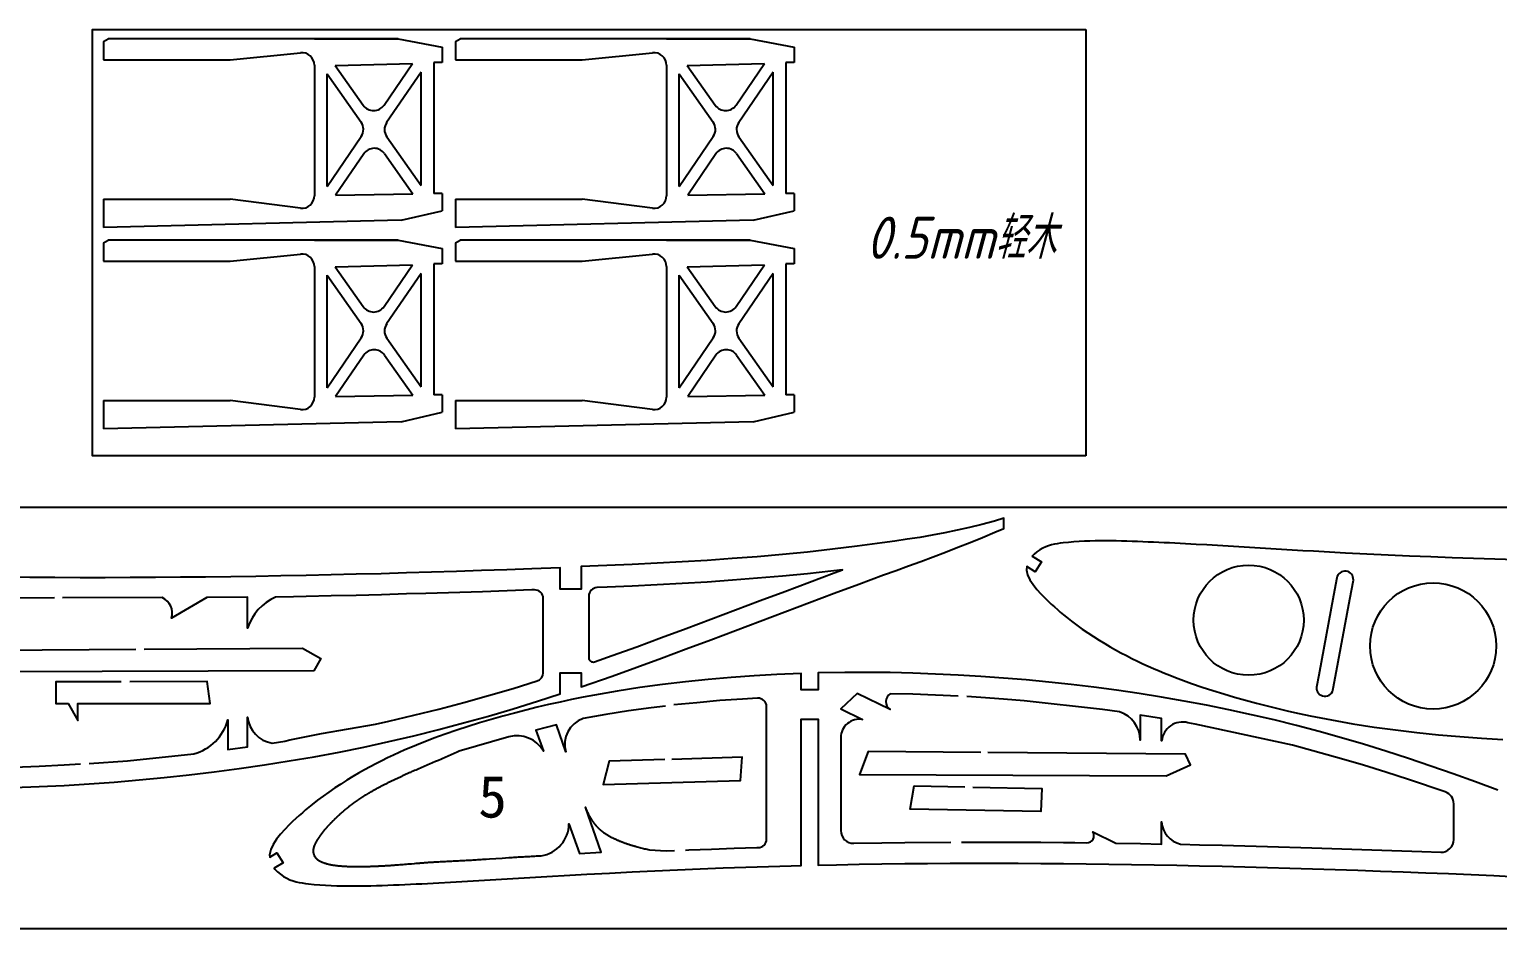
# Model space of a CAD drawing. Header units: millimetres. Extents: x 100 to 1723, y 75 to 1130.
# Drawn here: x 278.3 to 627, y 779 to 992.5 of the extents above; entities that cross this region are included whole.
import ezdxf

# ---------------------------------------------------------------- set-up
doc = ezdxf.new("R2010")
doc.units = ezdxf.units.MM
doc.layers.add('0.5mm轻木', color=4, linetype='Continuous')
doc.layers.add('2mm轻木', color=3, linetype='Continuous')
doc.styles.add('工程文字', font='gbeitc.shx', dxfattribs={"bigfont": 'gbcbig.shx'})
doc.styles.add('样式_4', font='txt', dxfattribs={"height": 10})

msp = doc.modelspace()

# ---------------------------------------------------------------- linework, layer by layer
for p, q in [((497.38, 992.51), (529.22, 992.51)), ((529.22, 992.51), (529.22, 891.23)), ((529.22, 891.23), (497.38, 891.23))]:
    msp.add_line(p, q)
msp.add_lwpolyline([(497.38, 891.23), (293.28, 891.23), (293.28, 992.51), (497.38, 992.51)])
msp.add_lwpolyline([(1100.7, 778.98), (1100.7, 878.98), (100.7, 878.98), (100.7, 778.98)], close=True)
at = {"layer": '0.5mm轻木'}
for p, q in [((295.87, 989.64), (296.94, 990.3)), ((295.87, 989.64), (295.87, 985.3)), ((365.87, 990.3), (296.94, 990.3)), ((345.96, 990.3), (327.03, 990.3)), ((345.96, 990.3), (365.87, 990.3)), ((365.87, 990.3), (376.31, 988.3)), ((376.31, 988.3), (376.31, 984.67)), ((379.5, 989.64), (380.57, 990.3)), ((379.5, 989.64), (379.5, 985.3)), ((449.5, 990.3), (380.57, 990.3)), ((429.59, 990.3), (410.66, 990.3)), ((429.59, 990.3), (449.5, 990.3)), ((449.5, 990.3), (459.94, 988.3)), ((459.94, 988.3), (459.94, 984.67)), ((295.87, 985.3), (325.96, 985.3)), ((325.96, 985.3), (342.66, 986.98)), ((345.96, 983.99), (345.96, 953.02)), ((350.88, 983.96), (369.23, 984.39)), ((350.88, 983.96), (357.57, 974.5)), ((362.5, 974.53), (369.23, 984.39)), ((376.31, 984.67), (374.31, 984.67)), ((374.31, 984.67), (374.31, 953.54)), ((379.5, 985.3), (409.59, 985.3)), ((409.59, 985.3), (426.29, 986.98)), ((429.59, 983.99), (429.59, 953.02)), ((434.51, 983.96), (452.87, 984.39)), ((434.51, 983.96), (441.2, 974.5)), ((446.13, 974.53), (452.87, 984.39)), ((459.94, 984.67), (457.94, 984.67)), ((457.94, 984.67), (457.94, 953.54)), ((348.96, 955.18), (348.96, 981.96)), ((348.96, 981.96), (357.06, 970.49)), ((371.31, 982.39), (363.13, 970.43)), ((371.31, 955.47), (371.31, 982.39)), ((432.59, 955.18), (432.59, 981.96)), ((432.59, 981.96), (440.69, 970.49)), ((454.94, 982.39), (446.76, 970.43)), ((454.94, 955.47), (454.94, 982.39)), ((348.96, 955.18), (357.08, 967.07)), ((363.16, 967.01), (371.31, 955.47)), ((432.59, 955.18), (440.71, 967.07)), ((446.79, 967.01), (454.94, 955.47)), ((357.7, 962.97), (351.01, 953.17)), ((362.63, 963.01), (369.36, 953.49)), ((441.33, 962.97), (434.65, 953.17)), ((446.26, 963.01), (452.99, 953.49)), ((295.87, 952.22), (295.87, 947.22)), ((295.87, 952.22), (325.96, 952.22)), ((295.87, 952.22), (295.87, 945.45)), ((342.66, 950.04), (325.96, 952.22)), ((351.01, 953.17), (369.36, 953.49)), ((376.31, 953.54), (374.31, 953.54)), ((376.31, 953.54), (376.31, 949.46)), ((379.5, 952.22), (379.5, 947.22)), ((379.5, 952.22), (409.59, 952.22)), ((379.5, 952.22), (379.5, 945.45)), ((426.29, 950.04), (409.59, 952.22)), ((434.65, 953.17), (452.99, 953.49)), ((459.94, 953.54), (457.94, 953.54)), ((459.94, 953.54), (459.94, 949.46)), ((366.6, 947.17), (376.31, 949.46)), ((450.23, 947.17), (459.94, 949.46)), ((295.87, 941.81), (296.94, 942.48)), ((295.87, 941.81), (295.87, 937.48)), ((365.87, 942.48), (296.94, 942.48)), ((345.96, 942.48), (327.03, 942.48)), ((345.96, 942.48), (365.87, 942.48)), ((365.87, 942.48), (376.31, 940.48)), ((379.5, 941.81), (380.57, 942.48)), ((379.5, 941.81), (379.5, 937.48)), ((449.5, 942.48), (380.57, 942.48)), ((429.59, 942.48), (410.66, 942.48)), ((429.59, 942.48), (449.5, 942.48)), ((449.5, 942.48), (459.94, 940.48)), ((325.96, 937.48), (342.66, 939.15)), ((376.31, 940.48), (376.31, 936.85)), ((409.59, 937.48), (426.29, 939.15)), ((459.94, 940.48), (459.94, 936.85)), ((295.87, 937.48), (325.96, 937.48)), ((345.96, 936.17), (345.96, 905.2)), ((350.88, 936.14), (369.23, 936.57)), ((350.88, 936.14), (357.57, 926.67)), ((362.5, 926.71), (369.23, 936.57)), ((376.31, 936.85), (374.31, 936.85)), ((374.31, 936.85), (374.31, 905.71)), ((379.5, 937.48), (409.59, 937.48)), ((429.59, 936.17), (429.59, 905.2)), ((434.51, 936.14), (452.87, 936.57)), ((434.51, 936.14), (441.2, 926.67)), ((446.13, 926.71), (452.87, 936.57)), ((459.94, 936.85), (457.94, 936.85)), ((457.94, 936.85), (457.94, 905.71)), ((348.96, 907.36), (348.96, 934.14)), ((348.96, 934.14), (357.06, 922.67)), ((371.31, 934.57), (363.13, 922.61)), ((371.31, 907.64), (371.31, 934.57)), ((432.59, 907.36), (432.59, 934.14)), ((432.59, 934.14), (440.69, 922.67)), ((454.94, 934.57), (446.76, 922.61)), ((454.94, 907.64), (454.94, 934.57)), ((348.96, 907.36), (357.08, 919.25)), ((363.16, 919.18), (371.31, 907.64)), ((432.59, 907.36), (440.71, 919.25)), ((446.79, 919.18), (454.94, 907.64)), ((357.7, 915.14), (351.01, 905.34)), ((362.63, 915.18), (369.36, 905.66)), ((441.33, 915.14), (434.65, 905.34)), ((446.26, 915.18), (452.99, 905.66)), ((295.87, 904.4), (295.87, 899.4)), ((295.87, 904.4), (325.96, 904.4)), ((295.87, 904.4), (295.87, 897.63)), ((342.66, 902.21), (325.96, 904.4)), ((351.01, 905.34), (369.36, 905.66)), ((376.31, 905.71), (374.31, 905.71)), ((376.31, 905.71), (376.31, 901.63)), ((379.5, 904.4), (379.5, 899.4)), ((379.5, 904.4), (409.59, 904.4)), ((379.5, 904.4), (379.5, 897.63)), ((426.29, 902.21), (409.59, 904.4)), ((434.65, 905.34), (452.99, 905.66)), ((459.94, 905.71), (457.94, 905.71)), ((459.94, 905.71), (459.94, 901.63)), ((366.6, 899.34), (376.31, 901.63)), ((450.23, 899.34), (459.94, 901.63))]:
    msp.add_line(p, q, dxfattribs=at)
for points in [[(366.6, 947.17), (295.87, 945.45)], [(450.23, 947.17), (379.5, 945.45)], [(366.6, 899.34), (295.87, 897.63)], [(450.23, 899.34), (379.5, 897.63)]]:
    msp.add_lwpolyline(points, dxfattribs=at)
for centre, start, end in [((342.96, 983.99), 0, 95.7106), ((426.59, 983.99), 0, 95.7106), ((360.02, 976.23), 215.2482, 325.658), ((443.65, 976.23), 215.2482, 325.658), ((354.6, 968.76), 325.6579, 35.2104), ((365.61, 968.74), 145.621, 215.2482), ((438.24, 968.76), 325.6579, 35.2104), ((449.24, 968.74), 145.621, 215.2482), ((360.18, 961.27), 35.2677, 145.6774), ((443.81, 961.27), 35.2677, 145.6774), ((342.96, 953.02), 264.1651, 0), ((426.59, 953.02), 264.1651, 0), ((342.96, 936.17), 0, 95.7106), ((426.59, 936.17), 0, 95.7106), ((360.02, 928.4), 215.2482, 325.658), ((443.65, 928.4), 215.2482, 325.658), ((354.6, 920.94), 325.6579, 35.2104), ((365.61, 920.92), 145.621, 215.2482), ((438.24, 920.94), 325.6579, 35.2104), ((449.24, 920.92), 145.621, 215.2482), ((360.18, 913.45), 35.2677, 145.6774), ((443.81, 913.45), 35.2677, 145.6774), ((342.96, 905.2), 264.1651, 0), ((426.59, 905.2), 264.1651, 0)]:
    msp.add_arc(centre, 3, start, end, dxfattribs=at)
at = {"layer": '2mm轻木', "lineweight": 25}
for points in [[(274.59, 812.48), (280.55, 812.7), (286.51, 812.98), (292.46, 813.34), (298.41, 813.77), (304.35, 814.27), (310.29, 814.84), (316.22, 815.49), (322.18, 816.2), (328.13, 816.99), (334.07, 817.85), (339.99, 818.79), (345.91, 819.81), (351.81, 820.91), (357.69, 822.1), (363.65, 823.4), (369.6, 824.78), (375.52, 826.25), (381.42, 827.81), (387.29, 829.45), (393.15, 831.17), (398.98, 832.98), (404.34, 834.72), (404.34, 839.72), (409.34, 839.72), (409.34, 836.41), (416.69, 838.96), (422.56, 841.07), (428.41, 843.22), (434.26, 845.4), (440.1, 847.59), (445.96, 849.8), (451.83, 852.01), (457.69, 854.21), (463.56, 856.42), (469.43, 858.61), (475.3, 860.79), (481.19, 862.96), (484.13, 864.03), (487.08, 865.11), (490.02, 866.19), (492.96, 867.29), (495.89, 868.39), (498.81, 869.52), (501.73, 870.67), (504.68, 871.87), (507.62, 873.09), (509.77, 874.02), (509.77, 876.42), (507.51, 875.75), (504.55, 874.96), (501.57, 874.23), (498.64, 873.57), (495.7, 872.96), (492.74, 872.41), (489.78, 871.89), (486.81, 871.42), (483.83, 870.97), (480.85, 870.55), (474.93, 869.76), (469, 869.05), (463.07, 868.41), (457.13, 867.82), (451.18, 867.3), (445.23, 866.83), (439.27, 866.42), (433.33, 866.05), (427.37, 865.73), (421.42, 865.45), (415.47, 865.19), (409.34, 864.95), (409.34, 859.62), (404.34, 859.62), (404.34, 864.62), (397.6, 864.38), (391.64, 864.18), (385.68, 863.98), (379.72, 863.79), (373.77, 863.61), (367.81, 863.43), (361.85, 863.26), (355.89, 863.11), (349.93, 862.97), (343.97, 862.84), (338.01, 862.72), (332.05, 862.62), (326.09, 862.53), (320.13, 862.46), (314.16, 862.4), (308.2, 862.35), (302.23, 862.32), (296.27, 862.3), (290.3, 862.3), (284.34, 862.32), (278.37, 862.36), (272.4, 862.42)], [(631.44, 866.56), (626.38, 866.7), (621.32, 866.86), (616.25, 867.04), (611.19, 867.24), (606.12, 867.45), (601.06, 867.67), (595.99, 867.91), (590.93, 868.17), (585.86, 868.44), (583.33, 868.58), (580.79, 868.72), (578.26, 868.87), (575.72, 869.01), (573.19, 869.16), (570.66, 869.32), (568.12, 869.47), (565.59, 869.63), (563.05, 869.78), (560.52, 869.93), (557.99, 870.08), (555.45, 870.23), (552.92, 870.36), (550.38, 870.49), (549.12, 870.55), (547.85, 870.61), (546.58, 870.67), (545.32, 870.72), (544.05, 870.77), (542.78, 870.82), (541.52, 870.87), (540.25, 870.92), (538.99, 870.96), (537.73, 871), (536.46, 871.03), (535.2, 871.05), (533.93, 871.06), (532.66, 871.06), (531.4, 871.05), (530.13, 871.01), (528.87, 870.96), (527.6, 870.9), (526.34, 870.81), (525.09, 870.7), (523.84, 870.57), (523.14, 870.49), (522.44, 870.38), (521.74, 870.26), (521.05, 870.11), (520.37, 869.91), (519.69, 869.66), (519.02, 869.36), (518.28, 868.94), (517.57, 868.45), (516.91, 867.9), (516.49, 867.46), (518.67, 866.08), (517.17, 863.7), (515.2, 864.94), (515.14, 864.12), (515.4, 862.96), (515.93, 861.8), (516.67, 860.66), (517.56, 859.54), (518.54, 858.46), (519.54, 857.45), (520.29, 856.72), (521.02, 856.02), (521.74, 855.36), (522.45, 854.72), (523.16, 854.1), (523.88, 853.5), (524.61, 852.91), (525.82, 851.96), (527.08, 851.03), (528.36, 850.11), (529.67, 849.21), (531.01, 848.34), (532.36, 847.48), (533.73, 846.65), (535, 845.91), (536.28, 845.19), (537.56, 844.49), (538.85, 843.8), (540.15, 843.14), (541.46, 842.5), (542.78, 841.88), (544.05, 841.3), (545.32, 840.74), (546.61, 840.19), (547.89, 839.66), (549.19, 839.14), (550.49, 838.63), (551.79, 838.14), (554.32, 837.22), (556.86, 836.34), (559.41, 835.51), (561.98, 834.71), (564.55, 833.94), (567.14, 833.21), (569.74, 832.51), (572.27, 831.86), (574.81, 831.24), (577.36, 830.64), (579.91, 830.07), (582.47, 829.53), (585.03, 829.01), (587.61, 828.53), (592.65, 827.64), (597.71, 826.85), (602.79, 826.15), (607.87, 825.54), (612.97, 825.02), (618.07, 824.58), (623.18, 824.21), (628.24, 823.92)], [(627.06, 811.88), (621.77, 813.82), (616.47, 815.73), (611.16, 817.59), (605.83, 819.39), (600.47, 821.13), (595.21, 822.76), (589.93, 824.32), (584.62, 825.8), (579.29, 827.2), (573.95, 828.53), (568.58, 829.78), (563.2, 830.95), (557.88, 832.02), (552.56, 833.02), (547.22, 833.94), (541.87, 834.79), (536.51, 835.57), (531.13, 836.28), (525.75, 836.92), (520.39, 837.5), (515.03, 838.02), (509.67, 838.47), (504.3, 838.86), (498.92, 839.19), (493.54, 839.44), (488.16, 839.64), (482.77, 839.76), (477.38, 839.82), (471.98, 839.8), (465.61, 839.7), (465.61, 835.7), (461.61, 835.7), (461.61, 839.58), (455.82, 839.33), (450.43, 839.02), (444.98, 838.63), (439.54, 838.16), (434.11, 837.6), (428.69, 836.95), (423.29, 836.21), (417.9, 835.36), (412.52, 834.42), (409.78, 833.9), (407.05, 833.35), (404.32, 832.77), (401.6, 832.17), (398.89, 831.53), (396.18, 830.87), (393.48, 830.17), (390.72, 829.43), (387.96, 828.65), (385.22, 827.83), (382.49, 826.98), (379.76, 826.09), (377.06, 825.16), (374.37, 824.18), (372.98, 823.65), (371.59, 823.11), (370.21, 822.56), (368.84, 821.99), (367.47, 821.41), (366.11, 820.81), (364.77, 820.19), (363.36, 819.53), (361.96, 818.85), (360.58, 818.14), (359.2, 817.42), (357.83, 816.67), (356.47, 815.9), (355.12, 815.11), (353.66, 814.22), (352.22, 813.31), (350.8, 812.38), (349.4, 811.42), (348.03, 810.45), (346.69, 809.45), (345.4, 808.44), (344.62, 807.81), (343.86, 807.17), (343.1, 806.51), (342.34, 805.83), (341.57, 805.12), (340.8, 804.38), (340, 803.61), (338.94, 802.52), (337.89, 801.38), (336.94, 800.19), (336.15, 798.97), (335.59, 797.73), (335.31, 796.5), (335.35, 795.95), (337.01, 796.99), (338.51, 794.61), (336.44, 793.3), (336.58, 793.12), (337.2, 792.47), (337.9, 791.88), (338.66, 791.36), (339.45, 790.92), (340.16, 790.59), (340.89, 790.33), (341.61, 790.12), (342.35, 789.95), (343.09, 789.82), (343.83, 789.71), (344.58, 789.63), (345.91, 789.49), (347.25, 789.37), (348.59, 789.28), (349.94, 789.21), (351.28, 789.15), (352.63, 789.12), (353.98, 789.1), (355.33, 789.1), (356.68, 789.11), (358.03, 789.13), (359.38, 789.17), (360.72, 789.21), (362.07, 789.25), (363.42, 789.3), (364.77, 789.35), (366.12, 789.41), (367.46, 789.46), (368.81, 789.52), (370.16, 789.58), (371.51, 789.64), (372.86, 789.71), (375.56, 789.84), (378.26, 789.99), (380.96, 790.14), (383.66, 790.3), (386.36, 790.47), (391.76, 790.8), (394.46, 790.96), (397.16, 791.12), (399.86, 791.28), (402.56, 791.44), (405.26, 791.6), (407.96, 791.75), (410.66, 791.9), (416.06, 792.18), (421.46, 792.46), (426.85, 792.71), (432.25, 792.95), (437.64, 793.18), (443.04, 793.38), (448.44, 793.57), (453.84, 793.75), (459.23, 793.9), (461.61, 793.96), (461.61, 828.7), (465.61, 828.7), (465.61, 794.08), (470.01, 794.16), (475.4, 794.26), (480.79, 794.35), (486.19, 794.41), (491.58, 794.46), (496.96, 794.5), (502.35, 794.51), (507.73, 794.51), (513.12, 794.5), (518.51, 794.47), (523.9, 794.43), (529.28, 794.38), (534.66, 794.31), (540.05, 794.23), (545.43, 794.14), (550.81, 794.03), (556.19, 793.91), (561.57, 793.79), (566.96, 793.65), (572.34, 793.5), (577.71, 793.34), (583.09, 793.17), (588.47, 793), (593.85, 792.82), (599.23, 792.64), (604.61, 792.45), (609.99, 792.25), (615.37, 792.04), (620.74, 791.81), (626.12, 791.56), (631.49, 791.26)]]:
    msp.add_lwpolyline(points, dxfattribs=at)
msp.add_lwpolyline([(411.15, 857.96), (411.15, 843.28, 0.516699), (412.49, 842.34), (416.71, 843.82), (422.58, 845.93), (428.43, 848.08), (434.28, 850.25), (440.12, 852.44), (445.98, 854.65), (451.85, 856.86), (457.71, 859.07), (463.58, 861.27), (469.45, 863.47), (471.41, 864.2), (463.08, 863.26), (457.14, 862.68), (451.2, 862.16), (445.25, 861.69), (439.29, 861.28), (433.34, 860.91), (427.39, 860.59), (421.44, 860.3), (415.49, 860.05), (413.08, 859.95, 0.402806)], format="xyb", close=True, dxfattribs=at)
at = {"layer": '2mm轻木'}
msp.add_lwpolyline([(588.54, 838.9), (591.94, 857.23), (592.77, 861.72, 0.937462), (588.81, 862.26), (588.03, 858.05), (584.53, 839.18), (584, 836.32, 1), (588, 836.02), (588.54, 838.9)], format="xyb", dxfattribs=at)
at = {"layer": '2mm轻木', "lineweight": 25}
for points in [[(292.48, 818.2), (301.59, 818.86), (317.35, 820.5, 0.270476), (325.37, 828.52), (325.37, 821.51), (330.1, 822.16), (330.1, 829.21, 0.341833), (335.93, 823.02), (338.95, 823.52), (340.13, 823.8), (347.64, 825.29), (360.49, 827.56), (363.67, 828.25), (369.62, 829.64), (375.54, 831.11), (381.44, 832.66), (387.31, 834.31), (393.17, 836.03), (398.9, 837.81, 0.328711), (400.31, 839.72), (400.31, 857.41, 0.424427), (398.24, 859.41), (397.62, 859.39), (385.93, 858.99), (372.4, 858.57), (367.83, 858.44), (361.87, 858.27), (355.91, 858.12), (349.95, 857.98), (343.99, 857.85), (341.01, 857.79), (336.73, 857.72, 0.211274), (330.1, 850.33), (330.1, 857.67), (320.45, 857.64), (312.03, 852.73, 0.372719), (309.82, 857.6), (286.16, 857.51)], [(284.2, 857.5), (270.34, 857.45), (266.45, 857.5), (260.48, 857.59), (260.29, 857.6, 0.364153), (257.81, 854.64), (257.81, 827.64, 0.609544), (263.17, 824.23), (257.81, 821.11), (260.33, 817.16), (266.08, 820.48, 0.546484), (268.64, 817.2), (274.61, 817.34), (280.57, 817.55), (286.53, 817.84), (290.39, 818.07)], [(434.15, 797.62), (434.9, 797.65), (440.3, 797.86), (445.7, 798.05), (451.1, 798.23), (451.42, 798.23, 0.405819), (453.37, 800.23), (453.37, 831.7, 0.431056), (451.25, 833.7), (447.69, 833.5), (442.24, 833.11), (436.8, 832.63), (431.37, 832.08)], [(498.92, 834.19), (493.54, 834.44), (488.16, 834.64), (482.77, 834.76, 0.557565), (482.7, 831.01), (474.9, 834.81), (471.03, 831.14), (476.14, 828.64, 0.464261), (471.03, 824.33), (471.03, 802.24, 0.418829), (474.08, 799.24), (480.79, 799.35), (486.19, 799.41), (497.14, 799.47)], [(499.66, 799.49), (504.91, 799.51), (507.73, 799.51), (513.12, 799.5), (518.51, 799.47), (523.9, 799.43), (526.59, 799.4), (529.43, 799.37, 0.600081), (530.9, 801.94), (536.36, 799.27), (542.23, 799.19), (547.23, 799.03), (547.23, 804.3, 0.333099), (551.73, 799.03), (556.19, 798.91), (561.57, 798.79), (566.96, 798.65), (572.34, 798.5), (582.91, 798.19), (609.06, 797.29), (613.51, 797.13, 0.424912), (616.61, 800.12), (616.61, 808.59, 0.321574), (614.58, 811.43), (605.83, 814.39), (600.47, 816.13), (595.21, 817.76), (589.93, 819.32), (578.35, 822.55), (555.22, 827.52), (553.48, 827.86, 0.458923), (547.23, 823.54), (547.23, 828.89), (542.15, 829.68), (542.15, 826.9), (542.16, 823.71, 0.32516), (537.25, 830.42), (533.17, 831.01), (514.55, 833.06), (509.67, 833.47), (504.3, 833.86), (500.92, 834.07)], [(429.36, 831.83), (425.95, 831.43), (420.55, 830.68), (415.16, 829.84), (409.78, 828.9, 0.39692), (405.71, 820.92), (403.45, 827.34), (398.58, 826.14), (400.35, 821.13, 0.341504), (392.19, 824.55), (380.39, 821.08), (380.03, 820.93), (379.68, 820.77), (379.32, 820.62), (378.97, 820.46), (378.61, 820.31), (378.26, 820.15), (377.91, 820), (377.55, 819.85), (377.2, 819.69), (376.84, 819.54), (376.49, 819.39), (376.13, 819.24), (375.42, 818.93), (374.71, 818.63), (374, 818.32), (373.29, 818.02), (372.94, 817.87), (372.58, 817.72), (372.23, 817.56), (371.87, 817.41), (371.52, 817.26), (371.16, 817.1), (370.81, 816.95), (370.45, 816.8), (370.1, 816.64), (369.75, 816.49), (369.39, 816.33), (369.04, 816.17), (368.86, 816.09), (368.69, 816.02), (368.51, 815.94), (368.33, 815.86), (368.16, 815.78), (367.98, 815.7), (367.8, 815.62), (367.63, 815.54), (367.45, 815.46), (367.28, 815.38), (367.1, 815.3), (366.92, 815.22), (366.75, 815.14), (366.57, 815.06), (366.4, 814.98), (366.22, 814.9), (366.05, 814.81), (365.87, 814.73), (365.69, 814.65), (365.52, 814.57), (365.34, 814.49), (365.17, 814.4), (364.99, 814.32), (364.82, 814.24), (364.64, 814.15), (364.47, 814.07), (364.29, 813.98), (364.12, 813.9), (363.94, 813.82), (363.77, 813.73), (363.6, 813.64), (363.42, 813.56), (363.25, 813.47), (363.07, 813.39), (362.9, 813.3), (362.73, 813.21), (362.55, 813.12), (362.38, 813.04), (362.21, 812.95), (362.04, 812.86), (361.86, 812.77), (361.69, 812.68), (361.52, 812.59), (361.35, 812.5), (361.18, 812.41), (361.01, 812.32), (360.83, 812.22), (360.66, 812.13), (360.49, 812.04), (360.32, 811.94), (360.16, 811.85), (359.99, 811.76), (359.82, 811.66), (359.65, 811.57), (359.48, 811.47), (359.4, 811.42), (359.31, 811.37), (359.23, 811.32), (359.15, 811.27), (359.06, 811.23), (358.98, 811.18), (358.89, 811.13), (358.81, 811.08), (358.73, 811.03), (358.65, 810.98), (358.56, 810.93), (358.48, 810.88), (358.4, 810.83), (358.31, 810.78), (358.23, 810.73), (358.15, 810.68), (358.07, 810.63), (357.98, 810.58), (357.9, 810.53), (357.82, 810.48), (357.74, 810.42), (357.66, 810.37), (357.57, 810.32), (357.49, 810.27), (357.41, 810.22), (357.33, 810.17), (357.25, 810.11), (357.17, 810.06), (357.09, 810.01), (357.01, 809.96), (356.92, 809.9), (356.84, 809.85), (356.76, 809.8), (356.68, 809.74), (356.6, 809.69), (356.52, 809.64), (356.44, 809.58), (356.36, 809.53), (356.28, 809.47), (356.2, 809.42), (356.12, 809.36), (356.04, 809.31), (355.96, 809.26), (355.89, 809.2), (355.81, 809.14), (355.73, 809.09), (355.65, 809.03), (355.57, 808.98), (355.49, 808.92), (355.41, 808.87), (355.33, 808.81), (355.26, 808.75), (355.18, 808.69), (355.1, 808.64), (355.02, 808.58), (354.95, 808.52), (354.87, 808.47), (354.79, 808.41), (354.71, 808.35), (354.64, 808.29), (354.56, 808.23), (354.48, 808.17), (354.41, 808.12), (354.33, 808.06), (354.25, 808), (354.18, 807.94), (354.1, 807.88), (354.03, 807.82), (353.95, 807.76), (353.88, 807.7), (353.8, 807.64), (353.73, 807.58), (353.65, 807.52), (353.58, 807.46), (353.5, 807.39), (353.43, 807.33), (353.35, 807.27), (353.28, 807.21), (353.2, 807.15), (353.13, 807.09), (353.06, 807.02), (352.98, 806.96), (352.91, 806.9), (352.83, 806.84), (352.76, 806.77), (352.69, 806.71), (352.61, 806.65), (352.54, 806.58), (352.47, 806.52), (352.4, 806.46), (352.32, 806.39), (352.25, 806.33), (352.18, 806.26), (352.11, 806.2), (352.04, 806.13), (351.96, 806.07), (351.89, 806), (351.82, 805.94), (351.75, 805.87), (351.68, 805.81), (351.61, 805.74), (351.54, 805.68), (351.46, 805.61), (351.39, 805.54), (351.32, 805.48), (351.25, 805.41), (351.18, 805.35), (351.11, 805.28), (351.04, 805.21), (350.97, 805.14), (350.9, 805.08), (350.83, 805.01), (350.76, 804.94), (350.69, 804.87), (350.62, 804.81), (350.55, 804.74), (350.48, 804.67), (350.42, 804.6), (350.35, 804.53), (350.28, 804.47), (350.21, 804.4), (350.14, 804.33), (350.07, 804.26), (350.01, 804.19), (349.94, 804.12), (349.87, 804.05), (349.8, 803.98), (349.74, 803.91), (349.67, 803.84), (349.6, 803.77), (349.53, 803.7), (349.47, 803.63), (349.4, 803.56), (349.34, 803.49), (349.27, 803.42), (349.2, 803.35), (349.14, 803.27), (349.07, 803.2), (349.01, 803.13), (348.94, 803.06), (348.88, 802.99), (348.82, 802.91), (348.75, 802.84), (348.69, 802.77), (348.62, 802.7), (348.56, 802.62), (348.5, 802.55), (348.44, 802.48), (348.37, 802.4), (348.31, 802.33), (348.25, 802.25), (348.19, 802.18), (348.13, 802.1), (348.07, 802.03), (348.01, 801.95), (347.95, 801.88), (347.89, 801.8), (347.83, 801.73), (347.77, 801.65), (347.71, 801.58), (347.65, 801.5), (347.59, 801.42), (347.54, 801.35), (347.48, 801.27), (347.42, 801.19), (347.36, 801.12), (347.31, 801.04), (347.25, 800.96), (347.2, 800.88), (347.14, 800.8), (347.09, 800.72), (347.03, 800.64), (346.98, 800.56), (346.93, 800.48), (346.87, 800.4), (346.82, 800.32), (346.8, 800.28), (346.77, 800.24), (346.74, 800.2), (346.72, 800.16), (346.69, 800.12), (346.67, 800.08), (346.64, 800.03), (346.62, 799.99), (346.59, 799.95), (346.57, 799.91), (346.54, 799.87), (346.52, 799.83), (346.49, 799.78), (346.47, 799.74), (346.45, 799.7), (346.42, 799.66), (346.4, 799.61), (346.37, 799.57), (346.35, 799.53), (346.33, 799.48), (346.3, 799.44), (346.28, 799.4), (346.26, 799.35), (346.23, 799.31), (346.21, 799.26), (346.19, 799.22), (346.17, 799.18), (346.14, 799.13), (346.12, 799.09), (346.1, 799.04), (346.08, 799), (346.06, 798.95), (346.04, 798.91), (346.02, 798.86), (346, 798.82), (345.98, 798.77), (345.96, 798.72), (345.94, 798.68), (345.92, 798.63), (345.9, 798.59), (345.89, 798.54), (345.87, 798.49), (345.85, 798.45), (345.84, 798.4), (345.82, 798.35), (345.81, 798.31), (345.79, 798.26), (345.78, 798.21), (345.77, 798.17), (345.76, 798.14), (345.76, 798.12), (345.75, 798.1), (345.74, 798.07), (345.74, 798.05), (345.73, 798.03), (345.73, 798), (345.72, 797.98), (345.72, 797.95), (345.72, 797.93), (345.71, 797.91), (345.71, 797.88), (345.7, 797.86), (345.7, 797.84), (345.7, 797.81), (345.69, 797.79), (345.69, 797.76), (345.69, 797.74), (345.68, 797.72), (345.68, 797.69), (345.68, 797.67), (345.68, 797.64), (345.67, 797.62), (345.67, 797.6), (345.67, 797.57), (345.67, 797.55), (345.67, 797.52), (345.67, 797.5), (345.67, 797.48), (345.67, 797.45), (345.67, 797.43), (345.67, 797.4), (345.67, 797.38), (345.67, 797.36), (345.67, 797.33), (345.67, 797.31), (345.67, 797.28), (345.67, 797.26), (345.68, 797.24), (345.68, 797.21), (345.68, 797.19), (345.68, 797.16), (345.69, 797.14), (345.69, 797.11), (345.69, 797.09), (345.7, 797.07), (345.7, 797.04), (345.7, 797.02), (345.71, 796.99), (345.71, 796.97), (345.72, 796.95), (345.72, 796.92), (345.73, 796.9), (345.73, 796.87), (345.74, 796.85), (345.75, 796.83), (345.75, 796.8), (345.76, 796.78), (345.76, 796.76), (345.77, 796.73), (345.78, 796.71), (345.79, 796.68), (345.79, 796.66), (345.8, 796.64), (345.81, 796.61), (345.82, 796.59), (345.83, 796.57), (345.83, 796.54), (345.84, 796.52), (345.85, 796.5), (345.86, 796.48), (345.87, 796.45), (345.88, 796.43), (345.89, 796.41), (345.9, 796.38), (345.91, 796.36), (345.92, 796.34), (345.93, 796.32), (345.94, 796.29), (345.95, 796.27), (345.97, 796.25), (345.98, 796.23), (345.99, 796.21), (346, 796.19), (346.01, 796.16), (346.02, 796.14), (346.04, 796.12), (346.05, 796.1), (346.06, 796.08), (346.08, 796.06), (346.09, 796.04), (346.1, 796.02), (346.12, 796), (346.13, 795.98), (346.14, 795.95), (346.16, 795.93), (346.17, 795.91), (346.19, 795.89), (346.2, 795.88), (346.21, 795.86), (346.23, 795.84), (346.24, 795.82), (346.26, 795.8), (346.28, 795.78), (346.29, 795.76), (346.31, 795.74), (346.32, 795.72), (346.34, 795.71), (346.36, 795.69), (346.37, 795.67), (346.39, 795.65), (346.4, 795.63), (346.42, 795.62), (346.44, 795.6), (346.46, 795.58), (346.47, 795.57), (346.49, 795.55), (346.51, 795.53), (346.53, 795.52), (346.54, 795.5), (346.56, 795.48), (346.58, 795.47), (346.6, 795.45), (346.62, 795.44), (346.64, 795.42), (346.65, 795.41), (346.67, 795.39), (346.69, 795.38), (346.71, 795.36), (346.73, 795.35), (346.75, 795.33), (346.77, 795.32), (346.79, 795.3), (346.81, 795.29), (346.83, 795.27), (346.85, 795.26), (346.87, 795.25), (346.89, 795.23), (346.91, 795.22), (346.93, 795.21), (346.97, 795.18), (347.01, 795.15), (347.05, 795.13), (347.09, 795.1), (347.14, 795.08), (347.18, 795.06), (347.22, 795.03), (347.26, 795.01), (347.31, 794.99), (347.35, 794.96), (347.4, 794.94), (347.44, 794.92), (347.48, 794.9), (347.53, 794.88), (347.57, 794.86), (347.62, 794.84), (347.66, 794.82), (347.71, 794.8), (347.76, 794.78), (347.8, 794.76), (347.85, 794.74), (347.89, 794.73), (347.94, 794.71), (347.99, 794.69), (348.03, 794.67), (348.08, 794.66), (348.12, 794.64), (348.17, 794.62), (348.22, 794.61), (348.26, 794.59), (348.31, 794.58), (348.36, 794.56), (348.4, 794.54), (348.45, 794.53), (348.5, 794.51), (348.54, 794.5), (348.59, 794.49), (348.64, 794.47), (348.68, 794.46), (348.73, 794.44), (348.78, 794.43), (348.82, 794.42), (348.87, 794.4), (348.92, 794.39), (348.96, 794.38), (349.01, 794.36), (349.06, 794.35), (349.11, 794.34), (349.15, 794.33), (349.2, 794.32), (349.25, 794.3), (349.29, 794.29), (349.34, 794.28), (349.39, 794.27), (349.43, 794.26), (349.48, 794.25), (349.53, 794.24), (349.58, 794.23), (349.62, 794.22), (349.67, 794.21), (349.72, 794.2), (349.77, 794.19), (349.81, 794.18), (349.91, 794.16), (350, 794.14), (350.1, 794.12), (350.19, 794.11), (350.29, 794.09), (350.38, 794.08), (350.48, 794.06), (350.57, 794.05), (350.67, 794.03), (350.77, 794.02), (350.86, 794.01), (350.96, 793.99), (351.05, 793.98), (351.15, 793.97), (351.24, 793.96), (351.34, 793.95), (351.44, 793.94), (351.53, 793.92), (351.63, 793.92), (351.72, 793.91), (351.82, 793.9), (351.92, 793.89), (352.01, 793.88), (352.11, 793.87), (352.2, 793.86), (352.3, 793.85), (352.4, 793.85), (352.49, 793.84), (352.59, 793.83), (352.69, 793.82), (352.78, 793.82), (352.88, 793.81), (352.98, 793.8), (353.07, 793.8), (353.17, 793.79), (353.26, 793.79), (353.36, 793.78), (353.46, 793.78), (353.55, 793.77), (353.65, 793.77), (353.75, 793.76), (353.84, 793.76), (353.94, 793.75), (354.04, 793.75), (354.13, 793.75), (354.23, 793.74), (354.33, 793.74), (354.42, 793.74), (354.52, 793.73), (354.62, 793.73), (354.71, 793.73), (354.81, 793.72), (354.91, 793.72), (355, 793.72), (355.1, 793.72), (355.2, 793.72), (355.29, 793.71), (355.49, 793.71), (355.68, 793.71), (355.87, 793.71), (356.07, 793.71), (356.26, 793.71), (356.45, 793.71), (356.65, 793.71), (356.84, 793.71), (357.03, 793.71), (357.23, 793.71), (357.42, 793.72), (357.61, 793.72), (357.81, 793.72), (358, 793.73), (358.2, 793.73), (358.39, 793.74), (358.58, 793.74), (358.78, 793.75), (358.97, 793.75), (359.16, 793.76), (359.36, 793.77), (359.55, 793.77), (359.74, 793.78), (359.94, 793.79), (360.13, 793.79), (360.32, 793.8), (360.51, 793.81), (360.71, 793.82), (360.9, 793.83), (361.09, 793.84), (361.29, 793.85), (361.48, 793.86), (361.67, 793.87), (361.87, 793.88), (362.06, 793.89), (362.25, 793.9), (362.45, 793.91), (362.64, 793.92), (362.83, 793.93), (363.02, 793.94), (363.22, 793.95), (363.41, 793.97), (363.6, 793.98), (363.8, 793.99), (363.99, 794), (364.18, 794.02), (364.37, 794.03), (364.57, 794.04), (364.76, 794.06), (364.95, 794.07), (365.15, 794.09), (365.34, 794.1), (365.53, 794.11), (365.72, 794.13), (365.92, 794.14), (366.3, 794.17), (366.69, 794.2), (367.07, 794.24), (367.46, 794.27), (367.84, 794.3), (368.23, 794.33), (369, 794.4), (369.77, 794.46), (370.15, 794.49), (370.54, 794.53), (370.92, 794.56), (371.12, 794.57), (371.31, 794.59), (371.5, 794.6), (371.69, 794.62), (371.89, 794.63), (372.08, 794.65), (372.27, 794.66), (372.47, 794.68), (372.66, 794.69), (372.85, 794.7), (373.04, 794.72), (373.24, 794.73), (373.43, 794.74), (373.62, 794.76), (373.82, 794.77), (374.01, 794.78), (374.2, 794.79), (374.39, 794.8), (374.59, 794.81), (374.78, 794.82), (374.97, 794.83), (375.17, 794.85), (375.55, 794.87), (375.94, 794.89), (376.32, 794.91), (376.71, 794.92), (377.1, 794.94), (377.48, 794.96), (378.25, 795), (378.64, 795.02), (379.03, 795.04), (379.41, 795.06), (379.8, 795.08), (380.18, 795.1), (380.57, 795.12), (380.96, 795.14), (381.34, 795.16), (381.73, 795.18), (382.11, 795.2), (382.5, 795.23), (382.89, 795.25), (383.27, 795.27), (383.66, 795.3), (384.04, 795.32), (384.43, 795.34), (384.82, 795.37), (385.2, 795.39), (385.59, 795.42), (385.97, 795.44), (386.74, 795.49), (387.52, 795.54), (390.6, 795.74), (391.37, 795.79), (392.14, 795.84), (392.53, 795.87), (392.92, 795.89), (393.3, 795.92), (393.69, 795.94), (394.07, 795.96), (394.46, 795.99), (394.84, 796.01), (395.23, 796.03), (395.62, 796.06), (396, 796.08), (396.39, 796.1), (396.77, 796.12), (397.16, 796.14), (397.55, 796.17), (397.93, 796.19), (398.32, 796.21), (398.7, 796.23), (399.09, 796.25), (399.48, 796.26), (399.86, 796.28, 0.366424), (406.44, 803.83), (408.9, 796.84), (414.1, 797.1), (410.33, 807.82), (410.38, 807.68), (410.43, 807.54), (410.48, 807.4), (410.54, 807.26), (410.6, 807.12), (410.65, 806.99), (410.71, 806.85), (410.77, 806.71), (410.84, 806.57), (410.9, 806.44), (410.97, 806.3), (411.03, 806.17), (411.1, 806.03), (411.17, 805.9), (411.24, 805.76), (411.32, 805.63), (411.39, 805.5), (411.47, 805.37), (411.54, 805.24), (411.62, 805.11), (411.7, 804.98), (411.78, 804.85), (411.87, 804.73), (411.95, 804.6), (412.04, 804.48), (412.08, 804.42), (412.13, 804.36), (412.17, 804.3), (412.22, 804.23), (412.26, 804.17), (412.31, 804.11), (412.35, 804.05), (412.4, 803.99), (412.45, 803.94), (412.49, 803.88), (412.54, 803.82), (412.59, 803.76), (412.64, 803.7), (412.69, 803.64), (412.73, 803.59), (412.78, 803.53), (412.83, 803.47), (412.88, 803.42), (412.93, 803.36), (412.98, 803.31), (413.04, 803.25), (413.09, 803.2), (413.14, 803.14), (413.19, 803.09), (413.24, 803.03), (413.3, 802.98), (413.35, 802.93), (413.4, 802.87), (413.46, 802.82), (413.51, 802.77), (413.57, 802.72), (413.62, 802.67), (413.68, 802.62), (413.73, 802.57), (413.79, 802.52), (413.85, 802.47), (413.9, 802.42), (413.96, 802.37), (414.02, 802.32), (414.08, 802.27), (414.13, 802.23), (414.19, 802.18), (414.25, 802.13), (414.31, 802.09), (414.37, 802.04), (414.43, 802), (414.49, 801.95), (414.55, 801.91), (414.61, 801.86), (414.67, 801.82), (414.8, 801.73), (414.92, 801.65), (415.04, 801.56), (415.17, 801.48), (415.3, 801.4), (415.42, 801.32), (415.55, 801.24), (415.68, 801.16), (415.81, 801.09), (415.94, 801.01), (416.08, 800.94), (416.21, 800.87), (416.34, 800.79), (416.47, 800.72), (416.61, 800.65), (416.74, 800.58), (416.88, 800.52), (417.01, 800.45), (417.15, 800.39), (417.29, 800.32), (417.42, 800.26), (417.56, 800.19), (417.7, 800.13), (417.83, 800.07), (417.97, 800.01), (418.11, 799.95), (418.25, 799.89), (418.39, 799.83), (418.53, 799.78), (418.66, 799.72), (418.8, 799.66), (418.94, 799.61), (419.08, 799.56), (419.22, 799.5), (419.37, 799.45), (419.51, 799.4), (419.65, 799.35), (419.79, 799.3), (419.93, 799.25), (420.07, 799.2), (420.21, 799.15), (420.36, 799.1), (420.5, 799.05), (420.64, 799.01), (420.78, 798.96), (420.93, 798.91), (421.07, 798.87), (421.21, 798.82), (421.36, 798.78), (421.5, 798.74), (421.65, 798.69), (421.79, 798.65), (421.93, 798.61), (422.08, 798.57), (422.22, 798.53), (422.37, 798.49), (422.66, 798.41), (422.95, 798.33), (423.24, 798.25), (423.53, 798.18), (423.82, 798.1), (424.11, 798.03), (424.4, 797.96), (424.69, 797.89), (424.99, 797.82), (425.28, 797.75), (425.57, 797.68), (429.51, 797.43), (431.53, 797.51)]]:
    msp.add_lwpolyline(points, format="xyb", dxfattribs=at)
at = {"layer": '2mm轻木'}
for points in [[(305.56, 845.34), (343.16, 845.6), (347.5, 843.13), (345.81, 840.19), (270.4, 839.92), (270.15, 845.09), (303.56, 845.32)], [(300.06, 837.6), (284.55, 837.58), (284.57, 832.41), (287.46, 832.42), (289.78, 828.42), (289.77, 832.42), (321.22, 832.41), (320.49, 837.63), (302.14, 837.6)], [(429.24, 819.15), (416, 818.76), (414.54, 813.24), (447.18, 814.18), (447.55, 819.69), (430.88, 819.17)], [(504.26, 820.82), (477.52, 821.06), (475.42, 815.61), (548.33, 815.22), (554.12, 817.88), (552.92, 820.39), (505.9, 820.82)], [(502.41, 812.59), (518.78, 812.26), (518.5, 806.77), (487.45, 807.32), (488.43, 812.88), (500.45, 812.63)]]:
    msp.add_lwpolyline(points, dxfattribs=at)
at = {"layer": '2mm轻木', "lineweight": 25}
for centre, radius in [((567.9, 852.22), 13.08), ((611.72, 846.1), 14.98)]:
    msp.add_circle(centre, radius, dxfattribs=at)

# ---------------------------------------------------------------- texts
at = {"layer": '0.5mm轻木', "insert": (477, 948.04), "char_height": 10, "attachment_point": 1, "style": '工程文字'}
msp.add_mtext_dynamic_manual_height_columns('0.5mm轻木', width=143.2539, gutter_width=12.5, heights=[43.68], dxfattribs=at)
at = {"layer": '2mm轻木', "insert": (364.89, 815.35), "char_height": 10, "width": 33.7794, "attachment_point": 1, "style": '样式_4'}
msp.add_mtext('\\pxt0,2,6;^I5', dxfattribs=at)

doc.saveas('drawing.dxf')
